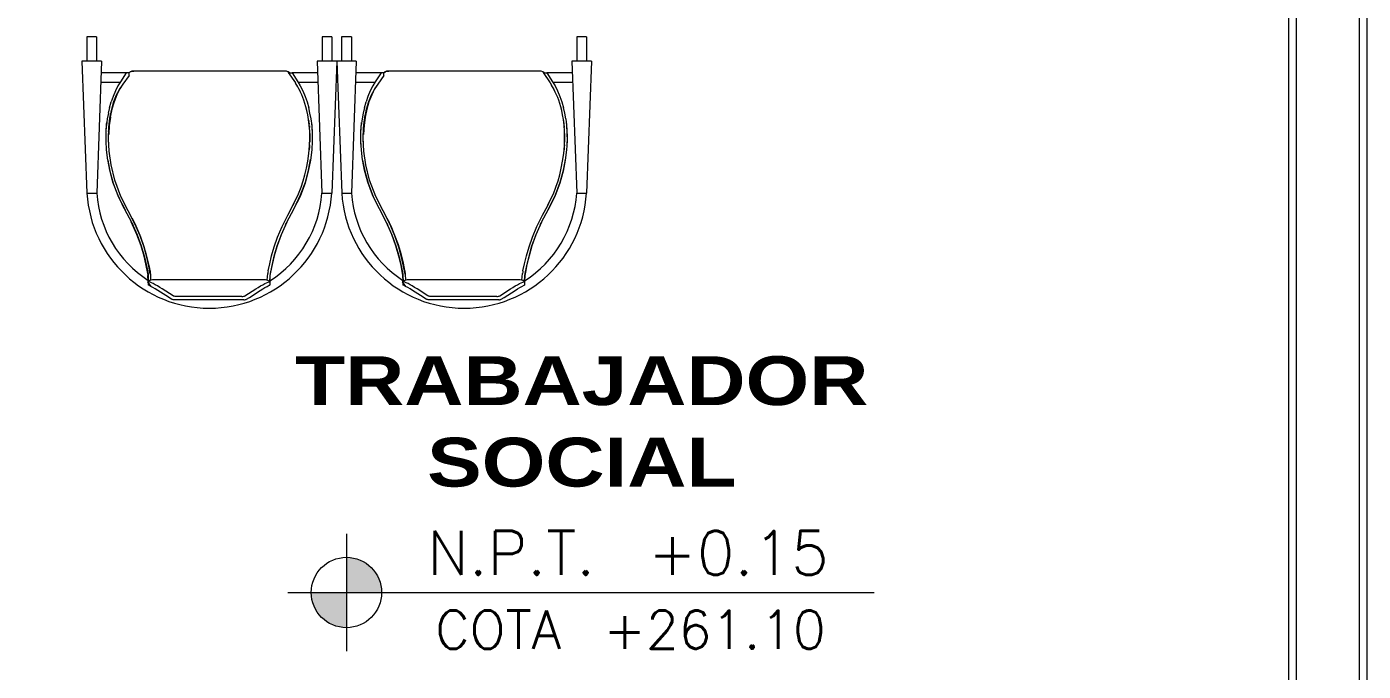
# Model space of a CAD drawing. Header units: metres. Extents: x 349703 to 349913, y 9282546 to 9282694.
# Drawn here: x 349749.622 to 349752.357, y 9282618.998 to 9282620.317 of the extents above; entities that cross this region are included whole.
import ezdxf
from ezdxf.enums import TextEntityAlignment as Align

# ---------------------------------------------------------------- set-up
doc = ezdxf.new("R2010")
doc.units = ezdxf.units.M
doc.header["$LTSCALE"] = 0.25
doc.layers.add('ARQ-FONDO', color=253, linetype='CONTINUOUS', lineweight=9)
doc.styles.add('MOYO2', font='arialbd.ttf', dxfattribs={"width": 1.2})
doc.styles.add('TM-DIM', font='romans.shx')

# ---------------------------------------------------------------- blocks, each defined once
blk = doc.blocks.new('A$C68C0322D')
at = {"layer": 'ARQ-FONDO', "lineweight": 0}
for p, q in [((-0.4759, 0.5419), (-0.4759, 0.5506)), ((-0.2256, 0.5441), (-0.2324, 0.5532)), ((-0.2269, 0.541), (-0.2269, 0.5506)), ((-0.6128, 0.0927), (-0.6026, 0.3627)), ((-0.5825, 0.3627), (-0.6026, 0.3627)), ((-0.5728, 0.0927), (-0.5825, 0.3627)), ((-0.1313, 0.0927), (-0.1216, 0.3627)), ((-0.1016, 0.3627), (-0.1216, 0.3627)), ((-0.0913, 0.0927), (-0.1016, 0.3627)), ((-0.5728, 0.1362), (-0.5341, 0.1362)), ((-0.5728, 0.1162), (-0.5214, 0.1162)), ((-0.5155, 0.1162), (-0.5155, 0.1162)), ((-0.1821, 0.1162), (-0.1313, 0.1162)), ((-0.1693, 0.1362), (-0.1313, 0.1362)), ((-0.6128, 0.0927), (-0.5728, 0.0927)), ((-0.6028, 0.0427), (-0.6028, 0.0927)), ((-0.5828, 0.0427), (-0.5828, 0.0927)), ((-0.1313, 0.0927), (-0.0913, 0.0927)), ((-0.1213, 0.0427), (-0.1213, 0.0927)), ((-0.1013, 0.0427), (-0.1013, 0.0927)), ((-0.6028, 0.0427), (-0.5828, 0.0427)), ((-0.1213, 0.0427), (-0.1013, 0.0427))]:
    blk.add_line(p, q, dxfattribs=at)
for points in [[(-0.4341, 0.5758), (-0.4564, 0.5616)], [(-0.4281, 0.5796), (-0.4341, 0.5758)], [(-0.4272, 0.5801), (-0.4281, 0.5796)], [(-0.4259, 0.5804), (-0.4272, 0.5801)], [(-0.4244, 0.5806), (-0.4259, 0.5804)], [(-0.4228, 0.5807), (-0.4244, 0.5806)], [(-0.4228, 0.5807), (-0.28, 0.5807)], [(-0.28, 0.5807), (-0.2784, 0.5806)], [(-0.2784, 0.5806), (-0.2769, 0.5804)], [(-0.2769, 0.5804), (-0.2757, 0.5801)], [(-0.2757, 0.5801), (-0.2747, 0.5796)], [(-0.2747, 0.5796), (-0.2629, 0.5721)], [(-0.4748, 0.551), (-0.4759, 0.5506)], [(-0.4704, 0.5532), (-0.4748, 0.551)], [(-0.466, 0.5557), (-0.4704, 0.5532)], [(-0.4654, 0.5476), (-0.469, 0.5458)], [(-0.4614, 0.5585), (-0.466, 0.5557)], [(-0.4614, 0.5498), (-0.4654, 0.5476)], [(-0.4564, 0.5616), (-0.4614, 0.5585)], [(-0.4569, 0.5525), (-0.4614, 0.5498)], [(-0.4521, 0.5555), (-0.4569, 0.5525)], [(-0.447, 0.5586), (-0.4521, 0.5555)], [(-0.4251, 0.5727), (-0.447, 0.5586)], [(-0.424, 0.5732), (-0.4251, 0.5727)], [(-0.4225, 0.5736), (-0.424, 0.5732)], [(-0.4207, 0.5738), (-0.4225, 0.5736)], [(-0.4189, 0.5739), (-0.4207, 0.5738)], [(-0.4189, 0.5739), (-0.284, 0.5739)], [(-0.284, 0.5739), (-0.2821, 0.5738)], [(-0.2821, 0.5738), (-0.2804, 0.5736)], [(-0.2804, 0.5736), (-0.2789, 0.5732)], [(-0.2789, 0.5732), (-0.2778, 0.5727)], [(-0.2778, 0.5727), (-0.2558, 0.5586)], [(-0.2629, 0.5721), (-0.2465, 0.5616)], [(-0.2558, 0.5586), (-0.2508, 0.5555)], [(-0.2508, 0.5555), (-0.246, 0.5525)], [(-0.2465, 0.5616), (-0.2415, 0.5585)], [(-0.246, 0.5525), (-0.2415, 0.5498)], [(-0.2415, 0.5585), (-0.2368, 0.5557)], [(-0.2415, 0.5498), (-0.2374, 0.5476)], [(-0.2374, 0.5476), (-0.2338, 0.5458)], [(-0.2368, 0.5557), (-0.2324, 0.5532)], [(-0.2324, 0.5532), (-0.2281, 0.551)], [(-0.2281, 0.551), (-0.2269, 0.5506)], [(-0.4806, 0.5088), (-0.4774, 0.5243)], [(-0.4773, 0.5268), (-0.4805, 0.5106)], [(-0.4774, 0.5243), (-0.4762, 0.5313)], [(-0.4763, 0.5313), (-0.4773, 0.5268)], [(-0.4759, 0.5431), (-0.4763, 0.5313)], [(-0.4762, 0.5313), (-0.4757, 0.543)], [(-0.4759, 0.5441), (-0.4754, 0.5441)], [(-0.4759, 0.5432), (-0.4721, 0.5411)], [(-0.4726, 0.5214), (-0.4756, 0.507)], [(-0.4748, 0.5441), (-0.4754, 0.5441)], [(-0.4722, 0.5446), (-0.4748, 0.5441)], [(-0.4726, 0.5214), (-0.4721, 0.5241)], [(-0.469, 0.5458), (-0.4722, 0.5446)], [(-0.4721, 0.5411), (-0.467, 0.5398)], [(-0.4721, 0.5241), (-0.4718, 0.5269)], [(-0.4702, 0.5406), (-0.4718, 0.5269)], [(-0.467, 0.5398), (-0.4644, 0.5397)], [(-0.4644, 0.5397), (-0.2384, 0.5397)], [(-0.2384, 0.5397), (-0.2356, 0.5399)], [(-0.2356, 0.5399), (-0.2305, 0.5412)], [(-0.2338, 0.5458), (-0.2307, 0.5446)], [(-0.2326, 0.5406), (-0.2321, 0.5285)], [(-0.2294, 0.5166), (-0.2317, 0.5288)], [(-0.2309, 0.5214), (-0.2311, 0.5282)], [(-0.2311, 0.5282), (-0.2281, 0.5121)], [(-0.2309, 0.5214), (-0.2278, 0.507)], [(-0.2307, 0.5446), (-0.2281, 0.5441)], [(-0.2305, 0.5412), (-0.226, 0.5437)], [(-0.2281, 0.5441), (-0.2275, 0.5441)], [(-0.2275, 0.5441), (-0.2256, 0.5441)], [(-0.2266, 0.5313), (-0.2272, 0.543)], [(-0.227, 0.5432), (-0.2265, 0.5313)], [(-0.2268, 0.5336), (-0.2268, 0.5315)], [(-0.2268, 0.5336), (-0.2266, 0.5302)], [(-0.2266, 0.528), (-0.2268, 0.5315)], [(-0.2266, 0.5302), (-0.2261, 0.5268)], [(-0.226, 0.5243), (-0.2266, 0.528)], [(-0.2261, 0.5268), (-0.226, 0.5243)], [(-0.2261, 0.5268), (-0.2229, 0.5106)], [(-0.226, 0.5437), (-0.2256, 0.5441)], [(-0.2228, 0.5088), (-0.226, 0.5243)], [(-0.4805, 0.5106), (-0.4849, 0.4918)], [(-0.4849, 0.4908), (-0.4806, 0.5088)], [(-0.4756, 0.507), (-0.4796, 0.4906)], [(-0.2264, 0.5023), (-0.2294, 0.5166)], [(-0.2281, 0.5121), (-0.224, 0.4936)], [(-0.2278, 0.507), (-0.2238, 0.4906)], [(-0.2223, 0.486), (-0.2264, 0.5023)], [(-0.224, 0.4936), (-0.2184, 0.4728)], [(-0.2229, 0.5106), (-0.2186, 0.4918)], [(-0.2185, 0.4908), (-0.2228, 0.5088)], [(-0.491, 0.4705), (-0.4995, 0.4468)], [(-0.499, 0.4479), (-0.4909, 0.4705)], [(-0.4849, 0.4724), (-0.4918, 0.4525)], [(-0.4849, 0.4918), (-0.491, 0.4705)], [(-0.4909, 0.4705), (-0.4849, 0.4908)], [(-0.4796, 0.4906), (-0.4849, 0.4724)], [(-0.2238, 0.4906), (-0.2186, 0.4724)], [(-0.2169, 0.4678), (-0.2223, 0.486)], [(-0.2186, 0.4918), (-0.2125, 0.4705)], [(-0.2186, 0.4724), (-0.2116, 0.4525)], [(-0.2126, 0.4705), (-0.2185, 0.4908)], [(-0.2184, 0.4728), (-0.2105, 0.4501)], [(-0.2099, 0.4482), (-0.2169, 0.4678)], [(-0.2044, 0.4479), (-0.2126, 0.4705)], [(-0.2125, 0.4705), (-0.2039, 0.4468)], [(-0.4995, 0.4468), (-0.5112, 0.4211)], [(-0.5101, 0.4233), (-0.499, 0.4479)], [(-0.4918, 0.4525), (-0.5009, 0.4309)], [(-0.2116, 0.4525), (-0.2025, 0.4309)], [(-0.2105, 0.4501), (-0.1998, 0.4254)], [(-0.2019, 0.4297), (-0.2099, 0.4482)], [(-0.1933, 0.4233), (-0.2044, 0.4479)], [(-0.2039, 0.4468), (-0.1922, 0.4211)], [(-0.5101, 0.4233), (-0.5254, 0.3941)], [(-0.5009, 0.4309), (-0.5126, 0.4077)], [(-0.508, 0.4277), (-0.5099, 0.4238)], [(-0.5016, 0.4296), (-0.5023, 0.4281)], [(-0.2025, 0.4309), (-0.1909, 0.4077)], [(-0.1941, 0.4138), (-0.2019, 0.4297)], [(-0.2012, 0.4281), (-0.2018, 0.4296)], [(-0.1998, 0.4254), (-0.1862, 0.3988)], [(-0.1967, 0.4189), (-0.1985, 0.4226)], [(-0.1935, 0.4238), (-0.1954, 0.4277)], [(-0.178, 0.3941), (-0.1933, 0.4233)], [(-0.5254, 0.3941), (-0.539, 0.3663)], [(-0.5377, 0.3693), (-0.524, 0.3969)], [(-0.5233, 0.3874), (-0.5291, 0.3758)], [(-0.5231, 0.3879), (-0.5254, 0.3833)], [(-0.5126, 0.4077), (-0.5231, 0.3879)], [(-0.1862, 0.3988), (-0.1713, 0.3693)], [(-0.1658, 0.3693), (-0.1795, 0.3969)], [(-0.178, 0.3941), (-0.1645, 0.3663)], [(-0.539, 0.3663), (-0.5488, 0.3399)], [(-0.548, 0.3424), (-0.5377, 0.3693)], [(-0.5347, 0.3636), (-0.5399, 0.3506)], [(-0.5291, 0.3758), (-0.5347, 0.3636)], [(-0.1713, 0.3693), (-0.1587, 0.3361)], [(-0.1554, 0.3424), (-0.1658, 0.3693)], [(-0.1645, 0.3663), (-0.1547, 0.3399)], [(-0.5488, 0.3399), (-0.5552, 0.3157)], [(-0.5547, 0.3178), (-0.548, 0.3424)], [(-0.5443, 0.3374), (-0.5479, 0.3249)], [(-0.5399, 0.3506), (-0.5443, 0.3374)], [(-0.1587, 0.3361), (-0.1511, 0.3049)], [(-0.1487, 0.3178), (-0.1554, 0.3424)], [(-0.1547, 0.3399), (-0.1482, 0.3157)], [(-0.5552, 0.3157), (-0.5593, 0.2937)], [(-0.5591, 0.2953), (-0.5547, 0.3178)], [(-0.5509, 0.3117), (-0.5537, 0.2969)], [(-0.5479, 0.3249), (-0.5509, 0.3117)], [(-0.1511, 0.3049), (-0.1471, 0.2769)], [(-0.1444, 0.2953), (-0.1487, 0.3178)], [(-0.1482, 0.3157), (-0.1441, 0.2937)], [(-0.5627, 0.2555), (-0.5616, 0.2749)], [(-0.5616, 0.2737), (-0.5591, 0.2953)], [(-0.5559, 0.2812), (-0.5573, 0.2654)], [(-0.557, 0.2685), (-0.5566, 0.2737)], [(-0.5537, 0.2969), (-0.5559, 0.2812)], [(-0.1471, 0.2769), (-0.1457, 0.2517)], [(-0.1444, 0.2953), (-0.1418, 0.2737)], [(-0.1419, 0.2749), (-0.1408, 0.2555)], [(-0.5627, 0.2524), (-0.5624, 0.262)], [(-0.5626, 0.239), (-0.5627, 0.2563)], [(-0.5627, 0.2444), (-0.5627, 0.2524)], [(-0.5573, 0.2654), (-0.5578, 0.2501)], [(-0.5578, 0.2491), (-0.5577, 0.2537)], [(-0.5578, 0.2501), (-0.5575, 0.2359)], [(-0.5577, 0.2447), (-0.5578, 0.2491)], [(-0.5577, 0.2537), (-0.5576, 0.2585)], [(-0.5574, 0.2634), (-0.557, 0.2685)], [(-0.1457, 0.2517), (-0.1463, 0.229)], [(-0.1459, 0.2585), (-0.1457, 0.2537)], [(-0.1457, 0.2537), (-0.1457, 0.2491)], [(-0.1457, 0.2491), (-0.1457, 0.2447)], [(-0.141, 0.262), (-0.1407, 0.2525)], [(-0.1408, 0.2563), (-0.1408, 0.239)], [(-0.1407, 0.2525), (-0.1407, 0.2443)], [(-0.5626, 0.2373), (-0.5627, 0.2444)], [(-0.5617, 0.2241), (-0.5626, 0.2394)], [(-0.5622, 0.2308), (-0.5626, 0.2373)], [(-0.5618, 0.2256), (-0.5622, 0.2308)], [(-0.5615, 0.2215), (-0.5618, 0.2256)], [(-0.5601, 0.2106), (-0.5617, 0.2242)], [(-0.5611, 0.2179), (-0.5615, 0.2215)], [(-0.5577, 0.2403), (-0.5577, 0.2447)], [(-0.5575, 0.2359), (-0.5566, 0.2233)], [(-0.5568, 0.2249), (-0.5571, 0.2285)], [(-0.5566, 0.2233), (-0.5553, 0.2122)], [(-0.5561, 0.2187), (-0.5565, 0.2216)], [(-0.1495, 0.2071), (-0.1473, 0.224)], [(-0.1463, 0.229), (-0.1486, 0.2088)], [(-0.1473, 0.2237), (-0.1463, 0.2424)], [(-0.147, 0.2216), (-0.1473, 0.2187)], [(-0.1464, 0.2285), (-0.1467, 0.2249)], [(-0.1459, 0.2362), (-0.1461, 0.2323)], [(-0.1457, 0.2447), (-0.1458, 0.2403)], [(-0.1433, 0.2106), (-0.1417, 0.2242)], [(-0.1419, 0.2217), (-0.1423, 0.2179)], [(-0.1415, 0.2261), (-0.1419, 0.2217)], [(-0.1408, 0.2394), (-0.1417, 0.2241)], [(-0.1412, 0.2313), (-0.1415, 0.2261)], [(-0.1409, 0.2372), (-0.1412, 0.2313)], [(-0.1407, 0.2443), (-0.1409, 0.2372)], [(-0.5602, 0.2108), (-0.5581, 0.1986)], [(-0.5581, 0.199), (-0.5555, 0.1872)], [(-0.5555, 0.2139), (-0.5558, 0.2162)], [(-0.5553, 0.2122), (-0.5537, 0.2024)], [(-0.5537, 0.2024), (-0.5519, 0.1937)], [(-0.5519, 0.1937), (-0.5499, 0.1859)], [(-0.1528, 0.191), (-0.1494, 0.2074)], [(-0.1486, 0.2088), (-0.1523, 0.191)], [(-0.1489, 0.2073), (-0.1501, 0.2007)], [(-0.1479, 0.214), (-0.1489, 0.2073)], [(-0.148, 0.1872), (-0.1453, 0.199)], [(-0.1476, 0.2162), (-0.1479, 0.2139)], [(-0.1454, 0.1986), (-0.1433, 0.2108)], [(-0.5522, 0.1758), (-0.5556, 0.1878)], [(-0.5481, 0.1645), (-0.5522, 0.1758)], [(-0.5499, 0.1859), (-0.5479, 0.1789)], [(-0.5435, 0.1535), (-0.5481, 0.1645)], [(-0.5479, 0.1789), (-0.5457, 0.1725)], [(-0.5457, 0.1725), (-0.5436, 0.1668)], [(-0.5436, 0.1668), (-0.5415, 0.1617)], [(-0.1629, 0.1614), (-0.1573, 0.1755)], [(-0.1569, 0.1753), (-0.1624, 0.1617)], [(-0.16, 0.1535), (-0.1553, 0.1645)], [(-0.1573, 0.1755), (-0.1528, 0.191)], [(-0.1523, 0.191), (-0.1569, 0.1753)], [(-0.1553, 0.1645), (-0.1513, 0.1758)], [(-0.1479, 0.1878), (-0.1513, 0.1758)], [(-0.5383, 0.1433), (-0.5435, 0.1535)], [(-0.5415, 0.1617), (-0.5394, 0.1572)], [(-0.5394, 0.1572), (-0.5374, 0.153)], [(-0.5394, 0.1572), (-0.5387, 0.1557)], [(-0.5387, 0.1557), (-0.5357, 0.1496)], [(-0.5331, 0.1345), (-0.5383, 0.1433)], [(-0.5374, 0.153), (-0.5354, 0.1491)], [(-0.5357, 0.1496), (-0.5354, 0.1491)], [(-0.5354, 0.1491), (-0.5332, 0.1452)], [(-0.5332, 0.1452), (-0.531, 0.1414)], [(-0.5332, 0.1452), (-0.5323, 0.1436)], [(-0.5323, 0.1436), (-0.5287, 0.1378)], [(-0.531, 0.1414), (-0.5287, 0.1378)], [(-0.5137, 0.1159), (-0.5284, 0.1369)], [(-0.1881, 0.1216), (-0.1752, 0.1393)], [(-0.1752, 0.1393), (-0.169, 0.1491)], [(-0.1685, 0.1503), (-0.1747, 0.1413)], [(-0.1703, 0.1345), (-0.1651, 0.1433)], [(-0.169, 0.1491), (-0.1629, 0.1614)], [(-0.1624, 0.1617), (-0.1685, 0.1503)], [(-0.1651, 0.1433), (-0.16, 0.1535)], [(-0.5214, 0.1162), (-0.5331, 0.1345)], [(-0.5154, 0.1164), (-0.5214, 0.1162)], [(-0.516, 0.1166), (-0.513, 0.1144)], [(-0.516, 0.1166), (-0.5133, 0.1145)], [(-0.5133, 0.1145), (-0.5101, 0.1132)], [(-0.513, 0.1144), (-0.5095, 0.1131)], [(-0.5101, 0.1132), (-0.5066, 0.1127)], [(-0.5095, 0.1131), (-0.5058, 0.1129)], [(-0.5066, 0.1127), (-0.1969, 0.1127)], [(-0.5058, 0.1129), (-0.1977, 0.1129)], [(-0.1939, 0.1131), (-0.1977, 0.1129)], [(-0.1969, 0.1127), (-0.1934, 0.1132)], [(-0.1904, 0.1144), (-0.1939, 0.1131)], [(-0.1934, 0.1132), (-0.1901, 0.1145)], [(-0.1877, 0.1163), (-0.1904, 0.1144)], [(-0.1901, 0.1145), (-0.1877, 0.1163)], [(-0.1881, 0.1216), (-0.1881, 0.1164)], [(-0.1881, 0.1164), (-0.1821, 0.1162)], [(-0.1821, 0.1162), (-0.1703, 0.1345)]]:
    blk.add_lwpolyline(points, dxfattribs=at)
for radius, start, end in [(0.251, 3.6073, 176.3927), (0.231, 122.4235, 176.0799), (0.231, 3.9201, 57.1881)]:
    blk.add_arc((-0.3521, 0.3469), radius, start, end, dxfattribs=at)
blk = doc.blocks.new('administracion')
at = {"layer": 'ARQ-FONDO', "lineweight": -2}
for points in [[(350145.7908, 9282392.3693), (350149.0639, 9282392.3693), (350149.0639, 9282388.4193), (350148.9039, 9282388.4193), (350148.9039, 9282392.2093), (350146.3208, 9282392.2093)], [(350146.3458, 9282392.2243), (350148.9189, 9282392.2243), (350148.9189, 9282388.4343), (350149.0489, 9282388.4343), (350149.0489, 9282392.3543), (350146.3458, 9282392.3543)]]:
    blk.add_lwpolyline(points, dxfattribs=at)
at = {"layer": 'ARQ-FONDO', "rotation": 180}
for p in [(350146.3425, 9282391.0229), (350146.864, 9282391.0229)]:
    blk.add_blockref('A$C68C0322D', p, dxfattribs=at)
blk = doc.blocks.new('*U591')
h = blk.add_hatch(color=251)
h.paths.add_polyline_path([(0.75, -0.1724), (0.75, -0.2324), (0.81, -0.2324, 0.414214)])
h.paths.add_polyline_path([(0.75, -0.2324), (0.69, -0.2324, 0.414214), (0.75, -0.2924)])
at = {"color": 2}
for p, q in [((0.75, -0.1324), (0.75, -0.3324)), ((0.65, -0.2324), (1.65, -0.2324))]:
    blk.add_line(p, q, dxfattribs=at)
blk.add_circle((0.75, -0.2324), 0.06, dxfattribs=at)
at = {"color": 2, "style": 'TM-DIM'}
blk.add_text('COTA', height=0.065, rotation=360, dxfattribs=at).set_placement((1.0088, -0.3282), align=Align.CENTER)
for tag, p, height in [('NIV_P', (0.8881, -0.2024), 0.075), ('VALOR_P', (1.2641, -0.2024), 0.075), ('COTA_P', (1.1884, -0.3282), 0.065)]:
    blk.add_attdef(tag, p, '', height=height, rotation=360, dxfattribs=at)
blk = doc.blocks.new('NOMBRES ADMINISTRACION')
at = {"layer": 'ARQ-FONDO', "xscale": 1.199999999999999, "yscale": 1.199999999999999, "zscale": 1.199999999999999}
blk.add_blockref('*U591', (350146.8586, 9282395.1822, 0), dxfattribs=at).add_auto_attribs({'NIV_P': 'N.P.T.', 'COTA_P': '+261.10', 'VALOR_P': '+0.15'})
at = {"layer": 'ARQ-FONDO', "lineweight": -2, "insert": (350148.2403, 9282395.1186, 0), "char_height": 0.1, "width": 3.247257, "attachment_point": 8, "style": 'MOYO2'}
blk.add_mtext('TRABAJADOR\\PSOCIAL', dxfattribs=at)

msp = doc.modelspace()

# ---------------------------------------------------------------- block references
at = {"layer": 'ARQ-FONDO'}
for name, p in [('administracion', (-396.6992, 229.3161)), ('NOMBRES ADMINISTRACION', (-397.4826, 224.2561))]:
    msp.add_blockref(name, p, dxfattribs=at)

doc.saveas('drawing.dxf')
